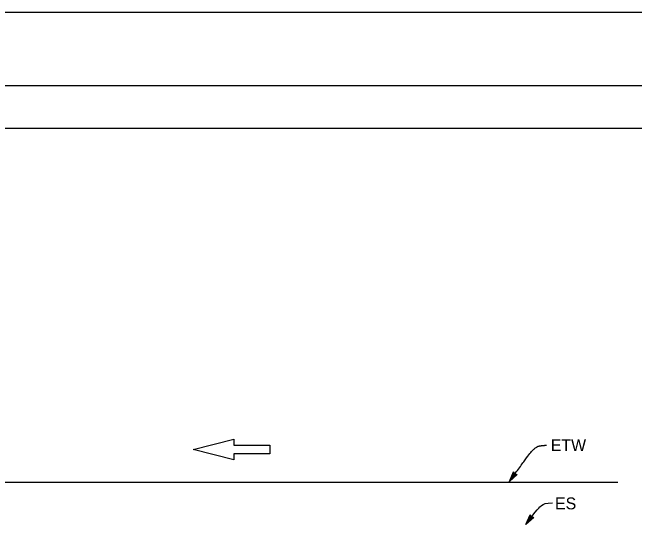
# Model space of a CAD drawing. Extents: x -894 to 866, y -472 to 714.
# Drawn here: x 112.1 to 478, y 412.4 to 713.6 of the extents above; entities that cross this region are included whole.
import ezdxf

# ---------------------------------------------------------------- set-up
doc = ezdxf.new("R2010")
doc.units = 0
for name, color, linetype in [('border_PLOTTING-ELEMENTS', 7, 'Continuous'), ('border_rw_22x34_Cut_Lines', 7, 'Continuous'), ('border_SHEET', 7, 'Continuous'), ('pp_PRESENTATION', 7, 'Continuous'), ('rd_ETW', 7, 'Continuous'), ('tcd_RAILING-anno', 7, 'Continuous')]:
    doc.layers.add(name, color=color, linetype=linetype)

msp = doc.modelspace()

# ---------------------------------------------------------------- linework, layer by layer
at = {"layer": 'border_PLOTTING-ELEMENTS'}
for points in [[(-894.04, -472.44), (865.96, -472.44), (865.96, 713.56), (-894.04, 713.56)], [(-864.04, 670.56), (835.96, 670.56), (835.96, -429.44), (-864.04, -429.44)]]:
    msp.add_lwpolyline(points, close=True, dxfattribs=at)
at = {"layer": 'border_rw_22x34_Cut_Lines'}
msp.add_lwpolyline([(-864.04, 670.56), (835.96, 670.56), (835.96, -429.44), (-864.04, -429.44)], close=True, dxfattribs=at)
at = {"layer": 'border_SHEET'}
msp.add_line((-814.04, 645.56), (810.96, 645.56), dxfattribs=at)
at = {"layer": 'pp_PRESENTATION'}
for p, q in [((218.41, 456.59), (242.33, 462.73)), ((242.33, 462.73), (242.33, 459.09)), ((242.33, 459.09), (263.42, 459.09)), ((263.42, 459.09), (263.42, 456.59)), ((242.32, 450.45), (218.41, 456.59)), ((263.42, 454.09), (242.32, 454.09)), ((242.32, 454.09), (242.32, 450.45)), ((263.42, 456.59), (263.42, 454.09))]:
    msp.add_line(p, q, dxfattribs=at)
at = {"layer": 'rd_ETW'}
msp.add_line((-117.19, 437.42), (468.07, 437.42), dxfattribs=at)
at = {"layer": 'tcd_RAILING-anno'}
for p, q in [((406.85, 443.45), (406.85, 443.45)), ((409.01, 441.89), (409.01, 441.89)), ((404.41, 437.81), (404.41, 437.81)), ((416.62, 418.1), (416.62, 418.1)), ((418.77, 416.51), (418.77, 416.51)), ((414.13, 412.48), (414.13, 412.48))]:
    msp.add_line(p, q, dxfattribs=at)
for points in [[(409.01, 441.89), (404.41, 437.81), (406.85, 443.45), (407.01, 443.07), (405.22, 438.94), (408.6, 441.92), (408.19, 441.96), (406.03, 440.05), (407.17, 442.69), (407.33, 442.31), (406.84, 441.16), (407.78, 441.99), (407.46, 442.02), (406.85, 443.45), (407.46, 442.02)], [(418.77, 416.51), (414.13, 412.48), (416.62, 418.1), (416.78, 417.71), (414.95, 413.6), (418.36, 416.55), (417.95, 416.59), (415.77, 414.7), (416.94, 417.33), (417.1, 416.95), (416.59, 415.81), (417.54, 416.63), (417.22, 416.66), (416.62, 418.1), (417.22, 416.66)]]:
    msp.add_lwpolyline(points, close=True, dxfattribs=at)
for points, degree in [([(404.41, 437.81), (416.56, 454.61), (419.59, 457.65), (422.09, 458.9), (426.2, 459.08)], 2), ([(414.13, 412.48), (420.74, 421.44), (423.42, 424.01), (425.67, 425.13), (429.77, 425.31)], 3)]:
    msp.add_open_spline(points, degree=degree, dxfattribs=at)

# ---------------------------------------------------------------- texts
for s, p in [('ETW', (428.7, 455.64)), ('ES', (431.22, 421.39))]:
    msp.add_text(s, height=7, dxfattribs=at).set_placement(p)

doc.saveas('drawing.dxf')
